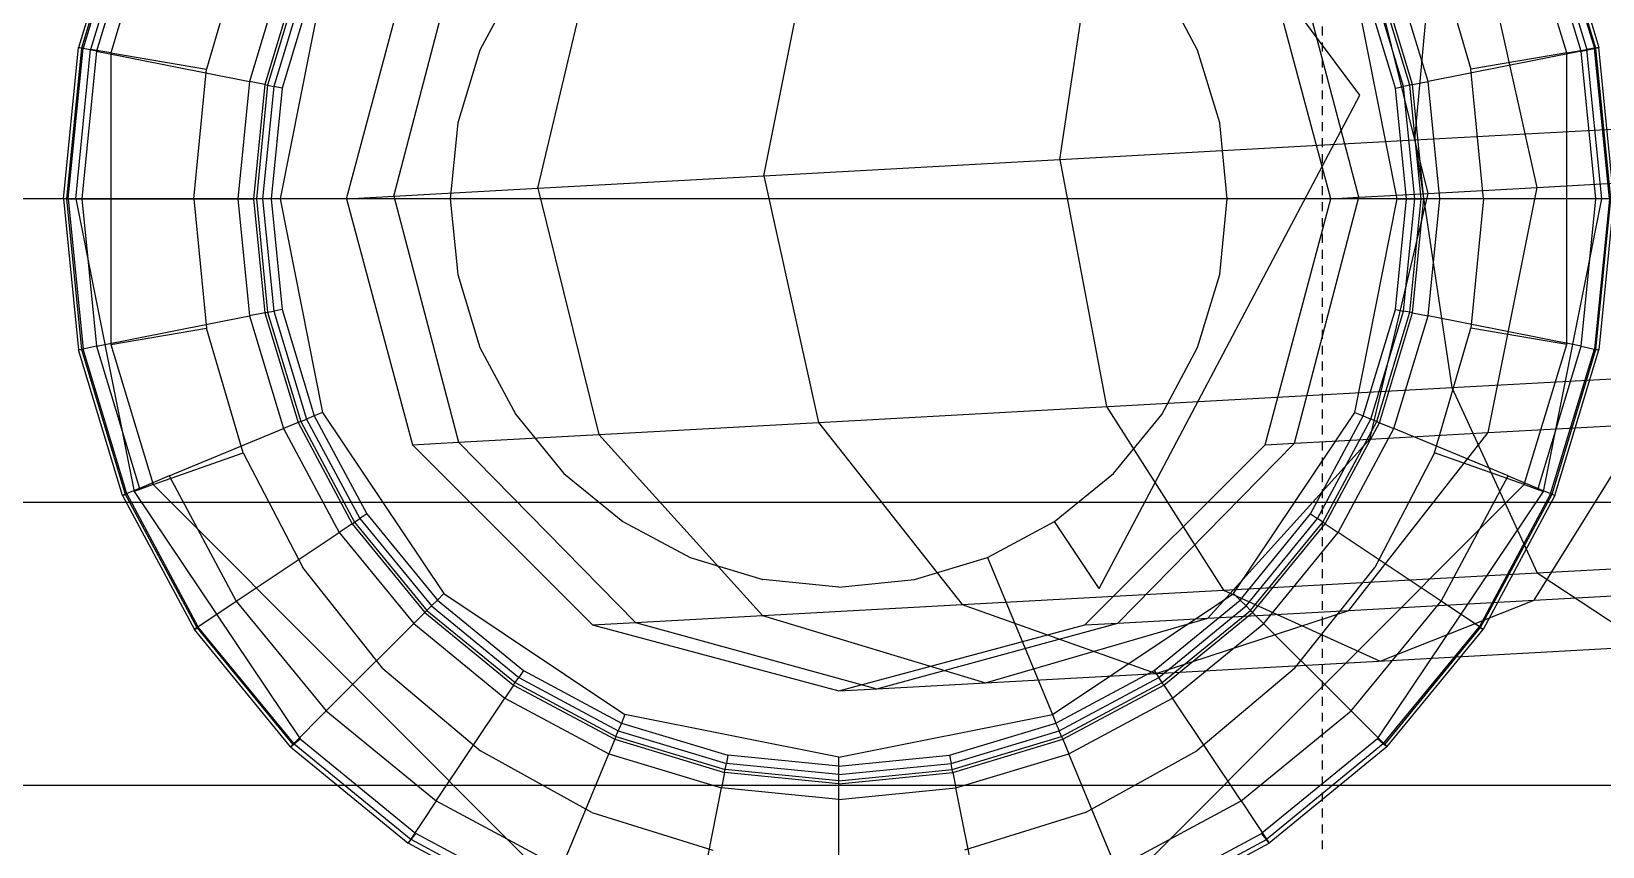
# Model space of a CAD drawing. Extents: x 11992 to 29481, y -6727 to 6811.
# Drawn here: x 17331.25 to 17353.6, y 2190.14 to 2201.74 of the extents above; entities that cross this region are included whole.
import ezdxf

# ---------------------------------------------------------------- set-up
doc = ezdxf.new("R2010")
doc.units = 0
doc.header["$MEASUREMENT"] = 0
doc.linetypes.add('DASHED', pattern=[19.05, 12.7, -6.35])
doc.layers.get('0').update_dxf_attribs({"color": 8, "linetype": 'CONTINUOUS'})
doc.layers.add('DQ-BEAM-DASH', color=8, linetype='DASHED')

# ---------------------------------------------------------------- blocks, each defined once
blk = doc.blocks.new('MB-B')
at = {"layer": 'DQ-BEAM-DASH', "ltscale": 0.01}
blk.add_line((-12750, 8000), (-12750, 5000), dxfattribs=at)

msp = doc.modelspace()

# ---------------------------------------------------------------- linework, layer by layer
for p, q in [((17350.143, 2200.833, -1291.028), (17345.773, 2206.698, -1291.003)), ((17350.927, 2200.196, -1691.138), (17351.236, 2203.661, -1690.118)), ((17332.548, 2203.58, -1256.668), (17331.922, 2201.511, -1257.026)), ((17332.587, 2203.562, -1257.136), (17331.964, 2201.502, -1257.45)), ((17332.61, 2203.558, -1256.549), (17331.987, 2201.5, -1256.905)), ((17332.713, 2203.521, -1256.469), (17332.094, 2201.481, -1256.822)), ((17332.788, 2203.479, -1258.26), (17332.177, 2201.459, -1258.44)), ((17332.983, 2203.425, -1256.402), (17332.381, 2201.433, -1256.747)), ((17353.085, 2201.433, -1256.747), (17352.482, 2203.425, -1256.402)), ((17353.289, 2201.459, -1258.44), (17352.678, 2203.479, -1258.26)), ((17352.753, 2203.521, -1256.469), (17353.371, 2201.481, -1256.822)), ((17352.856, 2203.558, -1256.549), (17353.479, 2201.5, -1256.905)), ((17353.501, 2201.502, -1257.45), (17352.878, 2203.562, -1257.136)), ((17352.917, 2203.58, -1256.668), (17353.543, 2201.511, -1257.026)), ((17345.876, 2199.918, -1687.92), (17346.396, 2203.395, -1687.034)), ((17334.262, 2202.975, -1256.233), (17333.741, 2201.202, -1256.539)), ((17338.455, 2199.509, -1678.648), (17339.284, 2203.003, -1678.148)), ((17341.668, 2199.686, -1683.705), (17342.363, 2203.173, -1682.995)), ((17351.204, 2202.975, -1256.233), (17351.724, 2201.202, -1256.539)), ((17352.664, 2199.521, -1674.907), (17351.886, 2203.03, -1675.375)), ((17335.733, 2199.359, -1291.036), (17336.67, 2202.859, -1291.036)), ((17335.733, 2199.359, -1667.081), (17336.67, 2202.859, -1667.016)), ((17336.404, 2199.396, -1672.905), (17337.319, 2202.895, -1672.647)), ((17349.733, 2199.359, -1666.278), (17348.795, 2202.859, -1666.32)), ((17349.733, 2199.359, -1291.036), (17348.795, 2202.859, -1291.036)), ((17350.128, 2199.381, -1669.708), (17349.205, 2202.882, -1669.878)), ((17351.113, 2199.435, -1672.465), (17350.246, 2202.939, -1672.794)), ((17334.837, 2202.63, -1265.382), (17334.352, 2201.026, -1265.382)), ((17335.044, 2202.544, -1290.313), (17334.571, 2200.983, -1290.313)), ((17335.082, 2202.528, -1290.624), (17334.612, 2200.975, -1290.624)), ((17350.853, 2200.975, -1290.624), (17350.383, 2202.528, -1290.624)), ((17350.894, 2200.983, -1290.313), (17350.422, 2202.544, -1290.313)), ((17351.113, 2201.026, -1265.382), (17350.629, 2202.63, -1265.382)), ((17335.165, 2202.494, -1290.824), (17334.7, 2200.957, -1290.824)), ((17335.394, 2202.399, -1291.003), (17334.79, 2199.359, -1291.003)), ((17335.275, 2202.449, -1290.942), (17334.817, 2200.934, -1290.942)), ((17338.14, 2202.428, -1291.036), (17337.628, 2201.474, -1291.036)), ((17347.837, 2201.474, -1291.036), (17347.326, 2202.428, -1291.036)), ((17350.676, 2199.359, -1291.003), (17350.071, 2202.399, -1291.003)), ((17350.649, 2200.934, -1290.942), (17350.191, 2202.449, -1290.942)), ((17350.765, 2200.957, -1290.824), (17350.301, 2202.494, -1290.824)), ((17331.708, 2199.359, -1257.144), (17331.922, 2201.511, -1257.026)), ((17331.964, 2201.502, -1257.45), (17331.751, 2199.359, -1257.553)), ((17331.773, 2199.359, -1257.023), (17331.987, 2201.5, -1256.905)), ((17331.882, 2199.359, -1256.939), (17332.094, 2201.481, -1256.822)), ((17331.922, 2201.511, -1257.026), (17331.987, 2201.5, -1256.905)), ((17331.964, 2201.502, -1257.45), (17331.922, 2201.511, -1257.026)), ((17332.177, 2201.459, -1258.44), (17331.964, 2201.502, -1257.45)), ((17332.177, 2201.459, -1258.44), (17331.968, 2199.359, -1258.499)), ((17331.987, 2201.5, -1256.905), (17332.094, 2201.481, -1256.822)), ((17332.381, 2201.433, -1256.747), (17332.094, 2201.481, -1256.822)), ((17332.177, 2201.459, -1258.44), (17334.352, 2201.026, -1265.382)), ((17332.381, 2201.433, -1256.747), (17333.741, 2201.202, -1256.539)), ((17332.381, 2201.433, -1256.747), (17332.381, 2197.286, -1256.747)), ((17337.628, 2201.474, -1291.036), (17337.315, 2200.437, -1291.036)), ((17348.15, 2200.437, -1291.036), (17347.837, 2201.474, -1291.036)), ((17353.289, 2201.459, -1258.44), (17351.113, 2201.026, -1265.382)), ((17353.085, 2201.433, -1256.747), (17351.724, 2201.202, -1256.539)), ((17353.085, 2201.433, -1256.747), (17353.371, 2201.481, -1256.822)), ((17353.085, 2197.286, -1256.747), (17353.085, 2201.433, -1256.747)), ((17353.289, 2201.459, -1258.44), (17353.501, 2201.502, -1257.45)), ((17353.497, 2199.359, -1258.499), (17353.289, 2201.459, -1258.44)), ((17353.479, 2201.5, -1256.905), (17353.371, 2201.481, -1256.822)), ((17353.583, 2199.359, -1256.939), (17353.371, 2201.481, -1256.822)), ((17353.543, 2201.511, -1257.026), (17353.479, 2201.5, -1256.905)), ((17353.692, 2199.359, -1257.023), (17353.479, 2201.5, -1256.905)), ((17353.501, 2201.502, -1257.45), (17353.543, 2201.511, -1257.026)), ((17353.714, 2199.359, -1257.553), (17353.501, 2201.502, -1257.45)), ((17353.757, 2199.359, -1257.144), (17353.543, 2201.511, -1257.026)), ((17333.564, 2199.359, -1256.64), (17333.741, 2201.202, -1256.539)), ((17351.902, 2199.359, -1256.64), (17351.724, 2201.202, -1256.539)), ((17334.352, 2201.026, -1265.382), (17334.186, 2199.359, -1265.382)), ((17334.571, 2200.983, -1290.313), (17334.352, 2201.026, -1265.382)), ((17334.571, 2200.983, -1290.313), (17334.41, 2199.359, -1290.313)), ((17334.612, 2200.975, -1290.624), (17334.452, 2199.359, -1290.624)), ((17334.7, 2200.957, -1290.824), (17334.541, 2199.359, -1290.824)), ((17334.571, 2200.983, -1290.313), (17334.612, 2200.975, -1290.624)), ((17334.612, 2200.975, -1290.624), (17334.7, 2200.957, -1290.824)), ((17334.817, 2200.934, -1290.942), (17334.7, 2200.957, -1290.824)), ((17350.649, 2200.934, -1290.942), (17350.765, 2200.957, -1290.824)), ((17350.853, 2200.975, -1290.624), (17350.765, 2200.957, -1290.824)), ((17350.924, 2199.359, -1290.824), (17350.765, 2200.957, -1290.824)), ((17350.894, 2200.983, -1290.313), (17350.853, 2200.975, -1290.624)), ((17351.014, 2199.359, -1290.624), (17350.853, 2200.975, -1290.624)), ((17350.894, 2200.983, -1290.313), (17351.113, 2201.026, -1265.382)), ((17351.055, 2199.359, -1290.313), (17350.894, 2200.983, -1290.313)), ((17351.279, 2199.359, -1265.382), (17351.113, 2201.026, -1265.382)), ((17334.817, 2200.934, -1290.942), (17334.66, 2199.359, -1290.942)), ((17346.436, 2193.817, -1291.036), (17350.143, 2200.833, -1291.028)), ((17350.805, 2199.359, -1290.942), (17350.649, 2200.934, -1290.942)), ((17350.927, 2200.196, -1691.138), (17356.66, 2200.512, -1693.192)), ((17337.315, 2200.437, -1291.036), (17337.208, 2199.359, -1291.036)), ((17348.258, 2199.359, -1291.036), (17348.15, 2200.437, -1291.036)), ((17345.876, 2199.918, -1687.92), (17350.927, 2200.196, -1691.138)), ((17350.927, 2200.196, -1691.138), (17351.45, 2196.673, -1690.465)), ((17341.668, 2199.686, -1683.705), (17345.876, 2199.918, -1687.92)), ((17345.876, 2199.918, -1687.92), (17346.539, 2196.403, -1687.337)), ((17338.455, 2199.509, -1678.648), (17341.668, 2199.686, -1683.705)), ((17341.668, 2199.686, -1683.705), (17342.446, 2196.177, -1683.237)), ((17352.664, 2199.521, -1674.907), (17357.141, 2199.767, -1678.503)), ((17335.733, 2199.359, -1667.081), (17336.404, 2199.396, -1672.905)), ((17336.404, 2199.396, -1672.905), (17338.455, 2199.509, -1678.648)), ((17336.404, 2199.396, -1672.905), (17337.327, 2195.895, -1672.735)), ((17338.455, 2199.509, -1678.648), (17339.321, 2196.005, -1678.318)), ((17350.128, 2199.381, -1669.708), (17351.113, 2199.435, -1672.465)), ((17350.284, 2195.941, -1672.965), (17351.113, 2199.435, -1672.465)), ((17351.113, 2199.435, -1672.465), (17352.664, 2199.521, -1674.907)), ((17351.969, 2196.034, -1675.618), (17352.664, 2199.521, -1674.907)), ((17398.316, 2199.359, -1223.255), (17304.316, 2199.359, -1223.255)), ((17398.316, 2199.359, -1256.65), (17304.316, 2199.359, -1256.65)), ((17331.708, 2199.359, -1257.144), (17331.922, 2197.208, -1257.026)), ((17331.751, 2199.359, -1257.553), (17331.964, 2197.217, -1257.45)), ((17331.751, 2199.359, -1257.553), (17331.773, 2199.359, -1257.023)), ((17331.751, 2199.359, -1257.553), (17334.41, 2199.359, -1290.313)), ((17331.773, 2199.359, -1257.023), (17331.987, 2197.219, -1256.905)), ((17331.882, 2199.359, -1256.939), (17332.713, 2195.197, -1256.469)), ((17331.968, 2199.359, -1258.499), (17332.177, 2197.26, -1258.44)), ((17333.564, 2199.359, -1256.64), (17333.741, 2197.517, -1256.539)), ((17334.186, 2199.359, -1265.382), (17334.352, 2197.692, -1265.382)), ((17334.41, 2199.359, -1290.313), (17334.571, 2197.736, -1290.313)), ((17334.79, 2199.359, -1291.003), (17334.41, 2199.359, -1290.313)), ((17334.452, 2199.359, -1290.624), (17334.612, 2197.744, -1290.624)), ((17334.541, 2199.359, -1290.824), (17334.7, 2197.762, -1290.824)), ((17334.66, 2199.359, -1290.942), (17334.817, 2197.785, -1290.942)), ((17334.79, 2199.359, -1291.003), (17335.394, 2196.32, -1291.003)), ((17335.733, 2199.359, -1291.036), (17336.67, 2195.859, -1291.036)), ((17335.733, 2199.359, -1291.036), (17335.733, 2199.359, -1667.081)), ((17335.733, 2199.359, -1667.081), (17336.67, 2195.859, -1667.038)), ((17337.208, 2199.359, -1291.036), (17337.315, 2198.282, -1291.036)), ((17348.15, 2198.282, -1291.036), (17348.258, 2199.359, -1291.036)), ((17348.795, 2195.859, -1666.342), (17349.733, 2199.359, -1666.278)), ((17348.795, 2195.859, -1291.036), (17349.733, 2199.359, -1291.036)), ((17349.212, 2195.882, -1669.966), (17350.128, 2199.381, -1669.708)), ((17349.733, 2199.359, -1666.278), (17350.128, 2199.381, -1669.708)), ((17349.733, 2199.359, -1666.278), (17349.733, 2199.359, -1291.036)), ((17350.071, 2196.32, -1291.003), (17350.676, 2199.359, -1291.003)), ((17350.649, 2197.785, -1290.942), (17350.805, 2199.359, -1290.942)), ((17350.676, 2199.359, -1291.003), (17351.055, 2199.359, -1290.313)), ((17350.765, 2197.762, -1290.824), (17350.924, 2199.359, -1290.824)), ((17350.853, 2197.744, -1290.624), (17351.014, 2199.359, -1290.624)), ((17350.894, 2197.736, -1290.313), (17351.055, 2199.359, -1290.313)), ((17353.714, 2199.359, -1257.553), (17351.055, 2199.359, -1290.313)), ((17351.113, 2197.692, -1265.382), (17351.279, 2199.359, -1265.382)), ((17351.902, 2199.359, -1256.64), (17351.724, 2197.517, -1256.539)), ((17352.753, 2195.197, -1256.469), (17353.583, 2199.359, -1256.939)), ((17353.289, 2197.26, -1258.44), (17353.497, 2199.359, -1258.499)), ((17353.692, 2199.359, -1257.023), (17353.479, 2197.219, -1256.905)), ((17353.501, 2197.217, -1257.45), (17353.714, 2199.359, -1257.553)), ((17353.757, 2199.359, -1257.144), (17353.543, 2197.208, -1257.026)), ((17337.315, 2198.282, -1291.036), (17337.628, 2197.245, -1291.036)), ((17347.837, 2197.245, -1291.036), (17348.15, 2198.282, -1291.036)), ((17332.177, 2197.26, -1258.44), (17334.352, 2197.692, -1265.382)), ((17334.571, 2197.736, -1290.313), (17334.352, 2197.692, -1265.382)), ((17334.352, 2197.692, -1265.382), (17334.837, 2196.089, -1265.382)), ((17334.571, 2197.736, -1290.313), (17334.612, 2197.744, -1290.624)), ((17334.571, 2197.736, -1290.313), (17335.044, 2196.175, -1290.313)), ((17334.612, 2197.744, -1290.624), (17334.7, 2197.762, -1290.824)), ((17334.612, 2197.744, -1290.624), (17335.082, 2196.19, -1290.624)), ((17334.817, 2197.785, -1290.942), (17334.7, 2197.762, -1290.824)), ((17334.7, 2197.762, -1290.824), (17335.165, 2196.225, -1290.824)), ((17334.817, 2197.785, -1290.942), (17335.275, 2196.27, -1290.942)), ((17350.191, 2196.27, -1290.942), (17350.649, 2197.785, -1290.942)), ((17350.301, 2196.225, -1290.824), (17350.765, 2197.762, -1290.824)), ((17350.383, 2196.19, -1290.624), (17350.853, 2197.744, -1290.624)), ((17350.422, 2196.174, -1290.313), (17350.894, 2197.736, -1290.313)), ((17350.629, 2196.089, -1265.382), (17351.113, 2197.692, -1265.382)), ((17350.649, 2197.785, -1290.942), (17350.765, 2197.762, -1290.824)), ((17350.853, 2197.744, -1290.624), (17350.765, 2197.762, -1290.824)), ((17350.894, 2197.736, -1290.313), (17350.853, 2197.744, -1290.624)), ((17350.894, 2197.736, -1290.313), (17351.113, 2197.692, -1265.382)), ((17353.289, 2197.26, -1258.44), (17351.113, 2197.692, -1265.382)), ((17332.381, 2197.286, -1256.747), (17333.741, 2197.517, -1256.539)), ((17334.262, 2195.744, -1256.233), (17333.741, 2197.517, -1256.539)), ((17351.204, 2195.744, -1256.233), (17351.724, 2197.517, -1256.539)), ((17353.085, 2197.286, -1256.747), (17351.724, 2197.517, -1256.539)), ((17331.922, 2197.208, -1257.026), (17331.987, 2197.219, -1256.905)), ((17331.964, 2197.217, -1257.45), (17331.922, 2197.208, -1257.026)), ((17332.548, 2195.138, -1256.668), (17331.922, 2197.208, -1257.026)), ((17332.177, 2197.26, -1258.44), (17331.964, 2197.217, -1257.45)), ((17331.964, 2197.217, -1257.45), (17332.587, 2195.157, -1257.136)), ((17332.61, 2195.16, -1256.549), (17331.987, 2197.219, -1256.905)), ((17332.177, 2197.26, -1258.44), (17332.788, 2195.24, -1258.26)), ((17332.381, 2197.286, -1256.747), (17332.983, 2195.293, -1256.402)), ((17337.628, 2197.245, -1291.036), (17338.14, 2196.29, -1291.036)), ((17347.326, 2196.29, -1291.036), (17347.837, 2197.245, -1291.036)), ((17351.45, 2196.673, -1690.465), (17362.713, 2197.293, -1693.12)), ((17352.482, 2195.293, -1256.402), (17353.085, 2197.286, -1256.747)), ((17352.678, 2195.24, -1258.26), (17353.289, 2197.26, -1258.44)), ((17352.856, 2195.16, -1256.549), (17353.479, 2197.219, -1256.905)), ((17352.878, 2195.157, -1257.136), (17353.501, 2197.217, -1257.45)), ((17352.917, 2195.138, -1256.668), (17353.543, 2197.208, -1257.026)), ((17353.289, 2197.26, -1258.44), (17353.501, 2197.217, -1257.45)), ((17353.543, 2197.208, -1257.026), (17353.479, 2197.219, -1256.905)), ((17353.501, 2197.217, -1257.45), (17353.543, 2197.208, -1257.026)), ((17342.446, 2196.177, -1683.237), (17351.45, 2196.673, -1690.465)), ((17351.45, 2196.673, -1690.465), (17352.666, 2194.037, -1688.28)), ((17335.275, 2196.27, -1290.942), (17335.165, 2196.225, -1290.824)), ((17335.394, 2196.32, -1291.003), (17335.275, 2196.27, -1290.942)), ((17335.275, 2196.27, -1290.942), (17336.022, 2194.875, -1290.942)), ((17335.394, 2196.32, -1291.003), (17337.116, 2193.743, -1291.003)), ((17338.14, 2196.29, -1291.036), (17338.826, 2195.453, -1291.036)), ((17346.539, 2196.403, -1687.337), (17348.206, 2193.791, -1685.439)), ((17346.639, 2195.453, -1291.036), (17347.326, 2196.29, -1291.036)), ((17348.349, 2193.743, -1291.003), (17350.071, 2196.32, -1291.003)), ((17349.444, 2194.875, -1290.942), (17350.191, 2196.27, -1290.942)), ((17350.071, 2196.32, -1291.003), (17350.191, 2196.27, -1290.942)), ((17350.191, 2196.27, -1290.942), (17350.301, 2196.225, -1290.824)), ((17333.212, 2195.416, -1260.015), (17334.837, 2196.089, -1265.382)), ((17335.044, 2196.175, -1290.313), (17334.837, 2196.089, -1265.382)), ((17334.837, 2196.089, -1265.382), (17335.628, 2194.612, -1265.382)), ((17335.082, 2196.19, -1290.624), (17335.044, 2196.175, -1290.313)), ((17335.044, 2196.175, -1290.313), (17335.814, 2194.736, -1290.313)), ((17335.082, 2196.19, -1290.624), (17335.165, 2196.225, -1290.824)), ((17335.082, 2196.19, -1290.624), (17335.849, 2194.76, -1290.624)), ((17335.165, 2196.225, -1290.824), (17335.923, 2194.809, -1290.824)), ((17337.327, 2195.895, -1672.735), (17342.446, 2196.177, -1683.237)), ((17342.446, 2196.177, -1683.237), (17344.488, 2193.587, -1681.716)), ((17349.542, 2194.809, -1290.824), (17350.301, 2196.225, -1290.824)), ((17349.617, 2194.76, -1290.624), (17350.383, 2196.19, -1290.624)), ((17349.651, 2194.736, -1290.313), (17350.422, 2196.174, -1290.313)), ((17349.837, 2194.612, -1265.382), (17350.629, 2196.089, -1265.382)), ((17350.383, 2196.19, -1290.624), (17350.301, 2196.225, -1290.824)), ((17350.383, 2196.19, -1290.624), (17350.422, 2196.174, -1290.313)), ((17350.422, 2196.174, -1290.313), (17350.629, 2196.089, -1265.382)), ((17352.253, 2195.416, -1260.015), (17350.629, 2196.089, -1265.382)), ((17351.969, 2196.034, -1675.618), (17354.183, 2196.156, -1677.835)), ((17352.62, 2193.649, -1679.954), (17354.183, 2196.156, -1677.835)), ((17336.67, 2195.859, -1667.038), (17337.327, 2195.895, -1672.735)), ((17336.67, 2195.859, -1667.038), (17336.67, 2195.859, -1291.036)), ((17336.67, 2195.859, -1667.038), (17339.233, 2193.297, -1666.899)), ((17336.67, 2195.859, -1291.036), (17339.233, 2193.297, -1291.036)), ((17337.327, 2195.895, -1672.735), (17339.841, 2193.331, -1672.182)), ((17339.321, 2196.005, -1678.318), (17341.651, 2193.43, -1677.249)), ((17346.233, 2193.297, -1666.498), (17348.795, 2195.859, -1666.342)), ((17346.233, 2193.297, -1291.036), (17348.795, 2195.859, -1291.036)), ((17346.703, 2193.323, -1670.584), (17349.212, 2195.882, -1669.966)), ((17347.98, 2193.393, -1674.158), (17350.284, 2195.941, -1672.965)), ((17348.795, 2195.859, -1666.342), (17349.212, 2195.882, -1669.966)), ((17348.795, 2195.859, -1666.342), (17348.795, 2195.859, -1291.036)), ((17349.212, 2195.882, -1669.966), (17350.284, 2195.941, -1672.965)), ((17349.986, 2193.504, -1677.316), (17351.969, 2196.034, -1675.618)), ((17350.284, 2195.941, -1672.965), (17351.969, 2196.034, -1675.618)), ((17332.983, 2195.293, -1256.402), (17334.262, 2195.744, -1256.233)), ((17334.262, 2195.744, -1256.233), (17335.11, 2194.112, -1255.719)), ((17351.204, 2195.744, -1256.233), (17350.355, 2194.112, -1255.719)), ((17352.482, 2195.293, -1256.402), (17351.204, 2195.744, -1256.233)), ((17333.212, 2195.416, -1260.015), (17332.788, 2195.24, -1258.26)), ((17333.212, 2195.416, -1260.015), (17334.166, 2193.635, -1259.94)), ((17338.826, 2195.453, -1291.036), (17339.664, 2194.766, -1291.036)), ((17345.802, 2194.766, -1291.036), (17346.639, 2195.453, -1291.036)), ((17351.299, 2193.635, -1259.94), (17352.253, 2195.416, -1260.015)), ((17352.253, 2195.416, -1260.015), (17352.678, 2195.24, -1258.26)), ((17332.548, 2195.138, -1256.668), (17332.61, 2195.16, -1256.549)), ((17332.587, 2195.157, -1257.136), (17332.548, 2195.138, -1256.668)), ((17332.788, 2195.24, -1258.26), (17332.587, 2195.157, -1257.136)), ((17332.587, 2195.157, -1257.136), (17333.604, 2193.259, -1256.61)), ((17332.61, 2195.16, -1256.549), (17333.626, 2193.266, -1255.952)), ((17332.983, 2195.293, -1256.402), (17332.713, 2195.197, -1256.469)), ((17332.713, 2195.197, -1256.469), (17335.072, 2191.676, -1255.128)), ((17332.983, 2195.293, -1256.402), (17338.705, 2189.564, -1253.555)), ((17346.76, 2189.564, -1253.555), (17352.482, 2195.293, -1256.402)), ((17350.394, 2191.676, -1255.128), (17352.753, 2195.197, -1256.469)), ((17352.856, 2195.16, -1256.549), (17351.839, 2193.266, -1255.952)), ((17351.861, 2193.259, -1256.61), (17352.878, 2195.157, -1257.136)), ((17352.482, 2195.293, -1256.402), (17352.753, 2195.197, -1256.469)), ((17352.678, 2195.24, -1258.26), (17352.878, 2195.157, -1257.136)), ((17352.917, 2195.138, -1256.668), (17352.856, 2195.16, -1256.549)), ((17352.878, 2195.157, -1257.136), (17352.917, 2195.138, -1256.668)), ((17398.316, 2195.038, -1256.081), (17304.316, 2195.038, -1256.081)), ((17398.316, 2195.038, -1223.824), (17304.316, 2195.038, -1223.824)), ((17332.548, 2195.138, -1256.668), (17333.57, 2193.233, -1256.069)), ((17352.917, 2195.138, -1256.668), (17351.896, 2193.233, -1256.069)), ((17335.814, 2194.736, -1290.313), (17335.628, 2194.612, -1265.382)), ((17335.814, 2194.736, -1290.313), (17335.849, 2194.76, -1290.624)), ((17335.814, 2194.736, -1290.313), (17336.848, 2193.474, -1290.313)), ((17335.849, 2194.76, -1290.624), (17335.923, 2194.809, -1290.824)), ((17335.849, 2194.76, -1290.624), (17336.877, 2193.504, -1290.624)), ((17336.022, 2194.875, -1290.942), (17335.923, 2194.809, -1290.824)), ((17335.923, 2194.809, -1290.824), (17336.941, 2193.567, -1290.824)), ((17336.022, 2194.875, -1290.942), (17337.025, 2193.651, -1290.942)), ((17339.664, 2194.766, -1291.036), (17340.618, 2194.255, -1291.036)), ((17344.847, 2194.255, -1291.036), (17345.802, 2194.766, -1291.036)), ((17346.436, 2193.817, -1291.036), (17345.802, 2194.766, -1291.036)), ((17348.441, 2193.651, -1290.942), (17349.444, 2194.875, -1290.942)), ((17348.525, 2193.567, -1290.824), (17349.542, 2194.809, -1290.824)), ((17348.588, 2193.504, -1290.624), (17349.617, 2194.76, -1290.624)), ((17348.618, 2193.474, -1290.313), (17349.651, 2194.736, -1290.313)), ((17349.444, 2194.875, -1290.942), (17349.542, 2194.809, -1290.824)), ((17349.617, 2194.76, -1290.624), (17349.542, 2194.809, -1290.824)), ((17349.651, 2194.736, -1290.313), (17349.617, 2194.76, -1290.624)), ((17349.651, 2194.736, -1290.313), (17349.837, 2194.612, -1265.382)), ((17334.166, 2193.635, -1259.94), (17335.628, 2194.612, -1265.382)), ((17335.628, 2194.612, -1265.382), (17336.69, 2193.316, -1265.382)), ((17348.776, 2193.316, -1265.382), (17349.837, 2194.612, -1265.382)), ((17351.299, 2193.635, -1259.94), (17349.837, 2194.612, -1265.382)), ((17340.618, 2194.255, -1291.036), (17341.655, 2193.942, -1291.036)), ((17343.81, 2193.942, -1291.036), (17344.847, 2194.255, -1291.036)), ((17344.847, 2194.255, -1291.036), (17345.773, 2192.021, -1291.003)), ((17352.666, 2194.037, -1688.28), (17357.725, 2194.315, -1690.093)), ((17336.249, 2192.679, -1255.068), (17335.11, 2194.112, -1255.719)), ((17348.206, 2193.791, -1685.439), (17352.666, 2194.037, -1688.28)), ((17349.216, 2192.679, -1255.068), (17350.355, 2194.112, -1255.719)), ((17352.666, 2194.037, -1688.28), (17354.248, 2192.993, -1685.168)), ((17342.733, 2193.835, -1291.036), (17341.655, 2193.942, -1291.036)), ((17342.733, 2193.835, -1291.036), (17343.81, 2193.942, -1291.036)), ((17352.62, 2193.649, -1679.954), (17355.773, 2193.822, -1681.963)), ((17333.604, 2193.259, -1256.61), (17334.166, 2193.635, -1259.94)), ((17334.166, 2193.635, -1259.94), (17335.446, 2192.073, -1259.845)), ((17337.025, 2193.651, -1290.942), (17336.941, 2193.567, -1290.824)), ((17337.116, 2193.743, -1291.003), (17337.025, 2193.651, -1290.942)), ((17337.025, 2193.651, -1290.942), (17338.249, 2192.649, -1290.942)), ((17337.116, 2193.743, -1291.003), (17339.693, 2192.021, -1291.003)), ((17339.841, 2193.331, -1672.182), (17344.488, 2193.587, -1681.716)), ((17344.488, 2193.587, -1681.716), (17348.206, 2193.791, -1685.439)), ((17344.488, 2193.587, -1681.716), (17347.248, 2192.608, -1679.548)), ((17345.773, 2192.021, -1291.003), (17348.349, 2193.743, -1291.003)), ((17347.217, 2192.649, -1290.942), (17348.441, 2193.651, -1290.942)), ((17348.206, 2193.791, -1685.439), (17350.432, 2192.783, -1682.737)), ((17348.349, 2193.743, -1291.003), (17348.441, 2193.651, -1290.942)), ((17348.441, 2193.651, -1290.942), (17348.525, 2193.567, -1290.824)), ((17349.986, 2193.504, -1677.316), (17352.62, 2193.649, -1679.954)), ((17350.019, 2192.073, -1259.845), (17351.299, 2193.635, -1259.94)), ((17350.432, 2192.783, -1682.737), (17352.62, 2193.649, -1679.954)), ((17351.861, 2193.259, -1256.61), (17351.299, 2193.635, -1259.94)), ((17335.446, 2192.073, -1259.845), (17336.848, 2193.474, -1290.313)), ((17336.848, 2193.474, -1290.313), (17336.941, 2193.567, -1290.824)), ((17336.848, 2193.474, -1290.313), (17338.11, 2192.441, -1290.313)), ((17336.877, 2193.504, -1290.624), (17338.133, 2192.476, -1290.624)), ((17336.941, 2193.567, -1290.824), (17338.183, 2192.55, -1290.824)), ((17341.651, 2193.43, -1677.249), (17344.821, 2192.474, -1675.727)), ((17344.821, 2192.474, -1675.727), (17347.98, 2193.393, -1674.158)), ((17346.703, 2193.323, -1670.584), (17347.98, 2193.393, -1674.158)), ((17347.248, 2192.608, -1679.548), (17349.986, 2193.504, -1677.316)), ((17347.283, 2192.55, -1290.824), (17348.525, 2193.567, -1290.824)), ((17347.332, 2192.476, -1290.624), (17348.588, 2193.504, -1290.624)), ((17347.356, 2192.441, -1290.313), (17348.618, 2193.474, -1290.313)), ((17347.98, 2193.393, -1674.158), (17349.986, 2193.504, -1677.316)), ((17348.588, 2193.504, -1290.624), (17348.525, 2193.567, -1290.824)), ((17348.588, 2193.504, -1290.624), (17350.019, 2192.073, -1259.845)), ((17333.57, 2193.233, -1256.069), (17333.626, 2193.266, -1255.952)), ((17333.604, 2193.259, -1256.61), (17333.57, 2193.233, -1256.069)), ((17334.939, 2191.561, -1255.308), (17333.57, 2193.233, -1256.069)), ((17333.604, 2193.259, -1256.61), (17334.968, 2191.594, -1255.943)), ((17334.989, 2191.604, -1255.196), (17333.626, 2193.266, -1255.952)), ((17336.69, 2193.316, -1265.382), (17337.986, 2192.255, -1265.382)), ((17339.233, 2193.297, -1666.899), (17339.841, 2193.331, -1672.182)), ((17339.233, 2193.297, -1666.899), (17339.233, 2193.297, -1291.036)), ((17339.233, 2193.297, -1666.899), (17342.733, 2192.359, -1666.701)), ((17339.233, 2193.297, -1291.036), (17342.733, 2192.359, -1291.036)), ((17339.841, 2193.331, -1672.182), (17343.273, 2192.389, -1671.395)), ((17342.733, 2192.359, -1666.701), (17346.233, 2193.297, -1666.498)), ((17342.733, 2192.359, -1291.036), (17346.233, 2193.297, -1291.036)), ((17343.273, 2192.389, -1671.395), (17346.703, 2193.323, -1670.584)), ((17346.233, 2193.297, -1666.498), (17346.703, 2193.323, -1670.584)), ((17346.233, 2193.297, -1666.498), (17346.233, 2193.297, -1291.036)), ((17347.48, 2192.255, -1265.382), (17348.776, 2193.316, -1265.382)), ((17350.476, 2191.604, -1255.196), (17351.839, 2193.266, -1255.952)), ((17350.497, 2191.594, -1255.943), (17351.861, 2193.259, -1256.61)), ((17350.526, 2191.561, -1255.308), (17351.896, 2193.233, -1256.069)), ((17351.896, 2193.233, -1256.069), (17351.839, 2193.266, -1255.952)), ((17351.861, 2193.259, -1256.61), (17351.896, 2193.233, -1256.069)), ((17347.248, 2192.608, -1679.548), (17354.248, 2192.993, -1685.168)), ((17336.249, 2192.679, -1255.068), (17337.64, 2191.506, -1254.348)), ((17338.11, 2192.441, -1290.313), (17338.133, 2192.476, -1290.624)), ((17338.133, 2192.476, -1290.624), (17338.183, 2192.55, -1290.824)), ((17338.133, 2192.476, -1290.624), (17339.564, 2191.709, -1290.624)), ((17338.249, 2192.649, -1290.942), (17338.183, 2192.55, -1290.824)), ((17338.183, 2192.55, -1290.824), (17339.598, 2191.791, -1290.824)), ((17338.249, 2192.649, -1290.942), (17339.643, 2191.901, -1290.942)), ((17343.273, 2192.389, -1671.395), (17344.821, 2192.474, -1675.727)), ((17344.821, 2192.474, -1675.727), (17347.248, 2192.608, -1679.548)), ((17345.822, 2191.901, -1290.942), (17347.217, 2192.649, -1290.942)), ((17345.867, 2191.791, -1290.824), (17347.283, 2192.55, -1290.824)), ((17345.902, 2191.709, -1290.624), (17347.332, 2192.476, -1290.624)), ((17347.217, 2192.649, -1290.942), (17347.283, 2192.55, -1290.824)), ((17347.332, 2192.476, -1290.624), (17347.283, 2192.55, -1290.824)), ((17347.356, 2192.441, -1290.313), (17347.332, 2192.476, -1290.624)), ((17349.216, 2192.679, -1255.068), (17347.826, 2191.506, -1254.348)), ((17337.009, 2190.793, -1259.739), (17337.986, 2192.255, -1265.382)), ((17338.11, 2192.441, -1290.313), (17337.986, 2192.255, -1265.382)), ((17337.986, 2192.255, -1265.382), (17339.462, 2191.464, -1265.382)), ((17338.11, 2192.441, -1290.313), (17339.548, 2191.67, -1290.313)), ((17342.733, 2192.359, -1666.701), (17343.273, 2192.389, -1671.395)), ((17342.733, 2192.359, -1666.701), (17342.733, 2192.359, -1291.036)), ((17345.918, 2191.67, -1290.313), (17347.356, 2192.441, -1290.313)), ((17346.003, 2191.464, -1265.382), (17347.48, 2192.255, -1265.382)), ((17347.356, 2192.441, -1290.313), (17347.48, 2192.255, -1265.382)), ((17348.457, 2190.793, -1259.739), (17347.48, 2192.255, -1265.382)), ((17335.446, 2192.073, -1259.845), (17334.968, 2191.594, -1255.943)), ((17335.446, 2192.073, -1259.845), (17337.009, 2190.793, -1259.739)), ((17339.693, 2192.021, -1291.003), (17339.643, 2191.901, -1290.942)), ((17342.733, 2191.416, -1291.003), (17339.693, 2192.021, -1291.003)), ((17342.733, 2191.416, -1291.003), (17345.773, 2192.021, -1291.003)), ((17345.773, 2192.021, -1291.003), (17345.822, 2191.901, -1290.942)), ((17348.457, 2190.793, -1259.739), (17350.019, 2192.073, -1259.845)), ((17350.019, 2192.073, -1259.845), (17350.497, 2191.594, -1255.943)), ((17339.564, 2191.709, -1290.624), (17339.598, 2191.791, -1290.824)), ((17339.643, 2191.901, -1290.942), (17339.598, 2191.791, -1290.824)), ((17339.598, 2191.791, -1290.824), (17341.135, 2191.327, -1290.824)), ((17339.643, 2191.901, -1290.942), (17341.158, 2191.443, -1290.942)), ((17344.307, 2191.443, -1290.942), (17345.822, 2191.901, -1290.942)), ((17344.331, 2191.327, -1290.824), (17345.867, 2191.791, -1290.824)), ((17345.822, 2191.901, -1290.942), (17345.867, 2191.791, -1290.824)), ((17345.902, 2191.709, -1290.624), (17345.867, 2191.791, -1290.824)), ((17334.939, 2191.561, -1255.308), (17334.989, 2191.604, -1255.196)), ((17334.968, 2191.594, -1255.943), (17334.939, 2191.561, -1255.308)), ((17334.989, 2191.604, -1255.196), (17335.072, 2191.676, -1255.128)), ((17334.989, 2191.604, -1255.196), (17336.651, 2190.244, -1254.36)), ((17335.072, 2191.676, -1255.128), (17336.718, 2190.33, -1254.3)), ((17339.548, 2191.67, -1290.313), (17339.462, 2191.464, -1265.382)), ((17339.564, 2191.709, -1290.624), (17339.548, 2191.67, -1290.313)), ((17339.548, 2191.67, -1290.313), (17341.109, 2191.198, -1290.313)), ((17339.564, 2191.709, -1290.624), (17341.118, 2191.239, -1290.624)), ((17344.348, 2191.239, -1290.624), (17345.902, 2191.709, -1290.624)), ((17344.356, 2191.198, -1290.313), (17345.918, 2191.67, -1290.313)), ((17345.902, 2191.709, -1290.624), (17345.918, 2191.67, -1290.313)), ((17345.918, 2191.67, -1290.313), (17346.003, 2191.464, -1265.382)), ((17350.394, 2191.676, -1255.128), (17348.747, 2190.33, -1254.3)), ((17350.476, 2191.604, -1255.196), (17348.814, 2190.244, -1254.36)), ((17350.476, 2191.604, -1255.196), (17350.394, 2191.676, -1255.128)), ((17350.526, 2191.561, -1255.308), (17350.476, 2191.604, -1255.196)), ((17350.497, 2191.594, -1255.943), (17350.526, 2191.561, -1255.308)), ((17334.939, 2191.561, -1255.308), (17336.611, 2190.193, -1254.468)), ((17339.224, 2190.631, -1253.699), (17337.64, 2191.506, -1254.348)), ((17338.789, 2189.839, -1259.644), (17339.462, 2191.464, -1265.382)), ((17339.462, 2191.464, -1265.382), (17341.066, 2190.979, -1265.382)), ((17341.158, 2191.443, -1290.942), (17341.135, 2191.327, -1290.824)), ((17342.733, 2191.287, -1290.942), (17341.158, 2191.443, -1290.942)), ((17342.733, 2191.287, -1290.942), (17344.307, 2191.443, -1290.942)), ((17342.733, 2191.037, -1290.313), (17342.733, 2191.416, -1291.003)), ((17344.307, 2191.443, -1290.942), (17344.331, 2191.327, -1290.824)), ((17344.4, 2190.979, -1265.382), (17346.003, 2191.464, -1265.382)), ((17346.676, 2189.839, -1259.644), (17346.003, 2191.464, -1265.382)), ((17346.242, 2190.631, -1253.699), (17347.826, 2191.506, -1254.348)), ((17350.526, 2191.561, -1255.308), (17348.854, 2190.193, -1254.468)), ((17341.109, 2191.198, -1290.313), (17341.066, 2190.979, -1265.382)), ((17341.109, 2191.198, -1290.313), (17341.118, 2191.239, -1290.624)), ((17342.733, 2191.037, -1290.313), (17341.109, 2191.198, -1290.313)), ((17341.118, 2191.239, -1290.624), (17341.135, 2191.327, -1290.824)), ((17342.733, 2191.079, -1290.624), (17341.118, 2191.239, -1290.624)), ((17342.733, 2191.168, -1290.824), (17341.135, 2191.327, -1290.824)), ((17342.733, 2191.168, -1290.824), (17344.331, 2191.327, -1290.824)), ((17342.733, 2191.079, -1290.624), (17344.348, 2191.239, -1290.624)), ((17342.733, 2191.037, -1290.313), (17344.356, 2191.198, -1290.313)), ((17344.348, 2191.239, -1290.624), (17344.331, 2191.327, -1290.824)), ((17344.356, 2191.198, -1290.313), (17344.348, 2191.239, -1290.624)), ((17344.356, 2191.198, -1290.313), (17344.4, 2190.979, -1265.382)), ((17398.316, 2191.011, -1225.492), (17304.316, 2191.011, -1225.492)), ((17398.316, 2191.011, -1254.413), (17304.316, 2191.011, -1254.413)), ((17340.723, 2189.254, -1259.58), (17341.066, 2190.979, -1265.382)), ((17342.733, 2190.813, -1265.382), (17341.066, 2190.979, -1265.382)), ((17342.733, 2188.334, -1253.007), (17342.733, 2191.037, -1290.313)), ((17342.733, 2190.813, -1265.382), (17344.4, 2190.979, -1265.382)), ((17344.743, 2189.254, -1259.58), (17344.4, 2190.979, -1265.382)), ((17337.009, 2190.793, -1259.739), (17336.611, 2190.193, -1254.468)), ((17337.009, 2190.793, -1259.739), (17338.789, 2189.839, -1259.644)), ((17346.676, 2189.839, -1259.644), (17348.457, 2190.793, -1259.739)), ((17348.457, 2190.793, -1259.739), (17348.854, 2190.193, -1254.468)), ((17339.224, 2190.631, -1253.699), (17340.944, 2190.095, -1253.261)), ((17346.242, 2190.631, -1253.699), (17344.521, 2190.095, -1253.261)), ((17336.611, 2190.193, -1254.468), (17336.651, 2190.244, -1254.36)), ((17336.651, 2190.244, -1254.36), (17336.718, 2190.33, -1254.3)), ((17338.544, 2189.231, -1253.607), (17336.651, 2190.244, -1254.36)), ((17338.591, 2189.329, -1253.555), (17336.718, 2190.33, -1254.3)), ((17346.875, 2189.329, -1253.555), (17348.747, 2190.33, -1254.3)), ((17346.921, 2189.231, -1253.607), (17348.814, 2190.244, -1254.36)), ((17348.814, 2190.244, -1254.36), (17348.747, 2190.33, -1254.3)), ((17348.854, 2190.193, -1254.468), (17348.814, 2190.244, -1254.36)), ((17338.516, 2189.172, -1253.711), (17336.611, 2190.193, -1254.468)), ((17346.95, 2189.172, -1253.711), (17348.854, 2190.193, -1254.468))]:
    msp.add_line(p, q)

# ---------------------------------------------------------------- block references
msp.add_blockref('MB-B', (30099.609, -4369.453))

doc.saveas('drawing.dxf')
